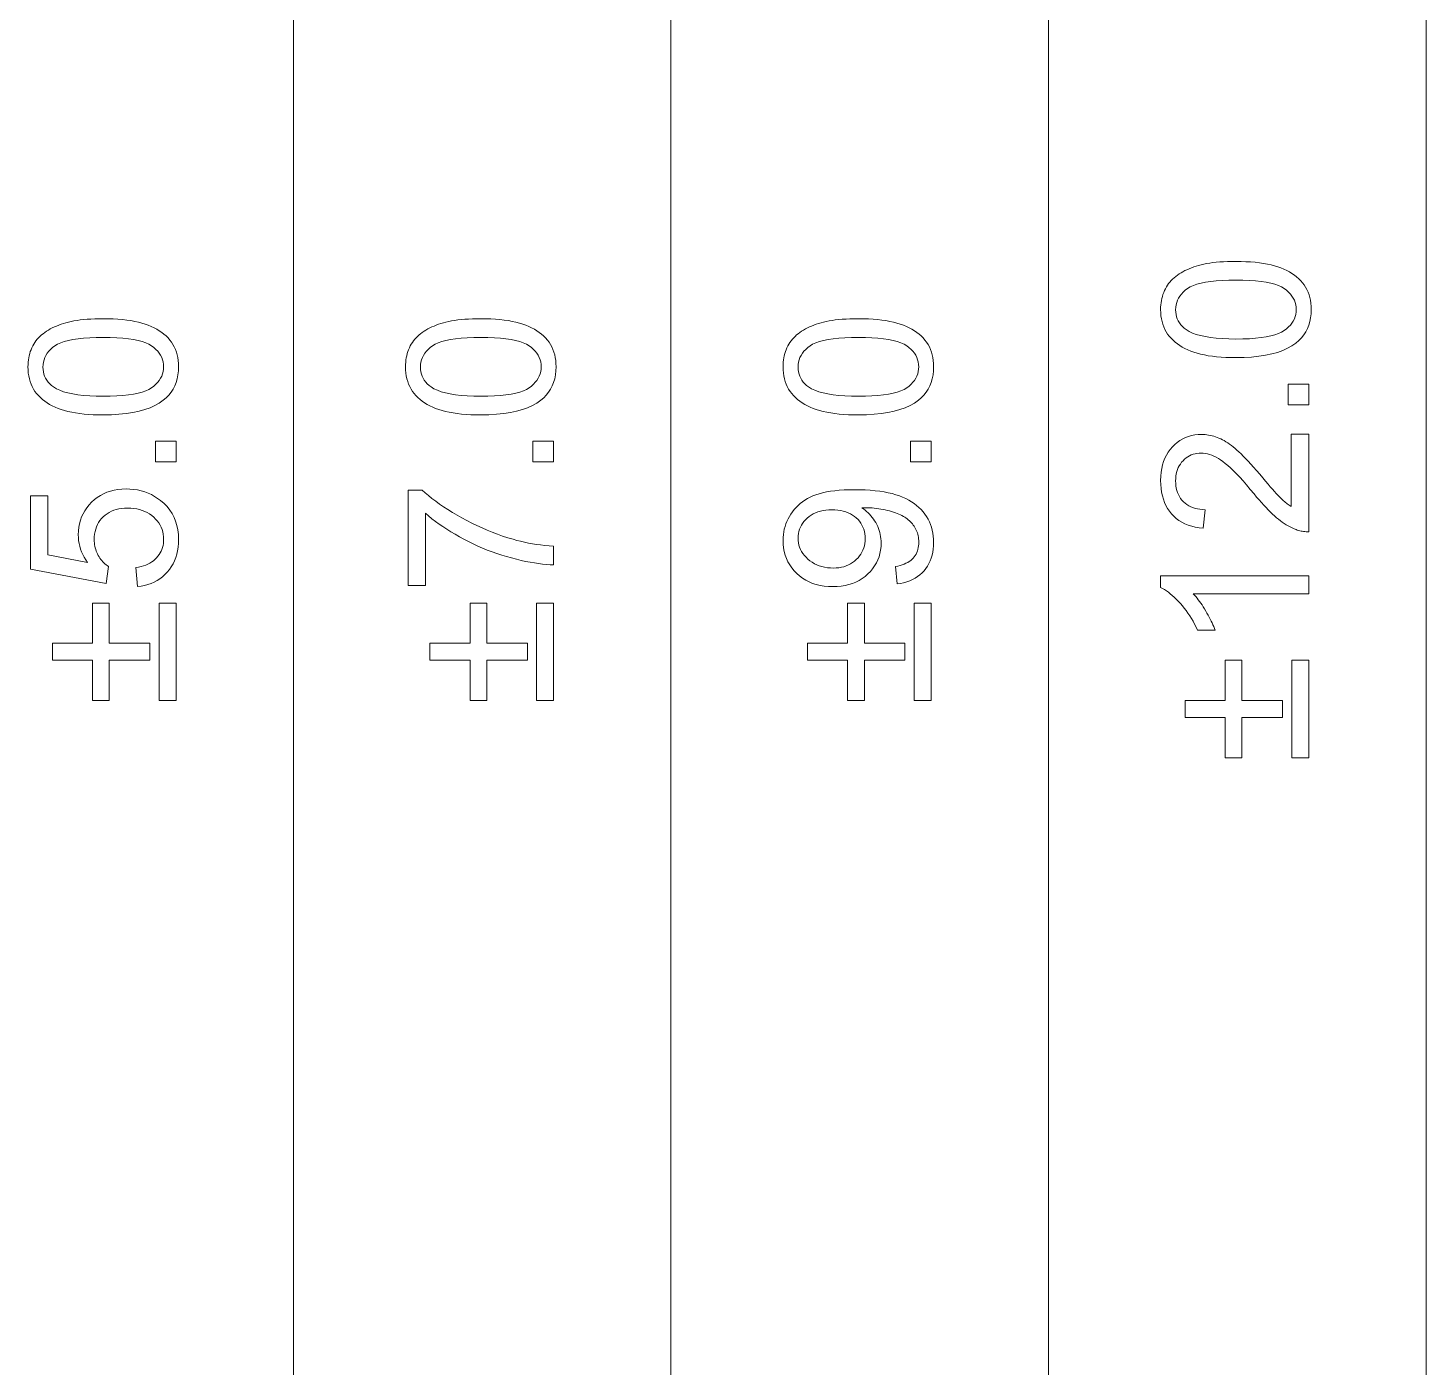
# Model space of a CAD drawing. Extents: x 23 to 417, y 3 to 294.
# Drawn here: x 203.36 to 212.84, y 25.65 to 34.73 of the extents above; entities that cross this region are included whole.
import ezdxf

# ---------------------------------------------------------------- set-up
doc = ezdxf.new("R2010")
doc.units = 0

msp = doc.modelspace()

# ---------------------------------------------------------------- linework, layer by layer
at = {"color": 7, "lineweight": 13}
for p, q in [((205.156, 10.22), (205.156, 50.22)), ((207.7167, 10.22), (207.7167, 50.22)), ((210.2774, 10.22), (210.2774, 50.22)), ((212.8382, 10.22), (212.8382, 50.22))]:
    msp.add_line(p, q, dxfattribs=at)
for points in [[(211.5489, 32.4939), (211.5141, 32.4942), (211.4807, 32.4953), (211.4487, 32.4971), (211.4181, 32.4997), (211.3889, 32.503), (211.361, 32.507), (211.3345, 32.5117), (211.3095, 32.5172), (211.2858, 32.5234), (211.2634, 32.5303), (211.2423, 32.538), (211.2222, 32.5464), (211.203, 32.5554), (211.1849, 32.5652), (211.1677, 32.5757), (211.1515, 32.5869), (211.1363, 32.5988), (211.1221, 32.6114), (211.1089, 32.6248), (211.0967, 32.6388), (211.0855, 32.6536), (211.0755, 32.6691), (211.0668, 32.6853), (211.0591, 32.7023), (211.0527, 32.7201), (211.0474, 32.7385), (211.0433, 32.7578), (211.0404, 32.7777), (211.0386, 32.7985), (211.038, 32.8199), (211.0383, 32.8358), (211.0393, 32.8513), (211.0409, 32.8664), (211.0432, 32.8811), (211.0461, 32.8955), (211.0497, 32.9094), (211.0539, 32.9229), (211.0587, 32.936), (211.0643, 32.9488), (211.0704, 32.9611), (211.0772, 32.973), (211.0845, 32.9845), (211.0924, 32.9956), (211.1009, 33.0063), (211.11, 33.0165), (211.1196, 33.0263), (211.1298, 33.0357), (211.1406, 33.0447), (211.1519, 33.0533), (211.1639, 33.0614), (211.1763, 33.0691), (211.1893, 33.0765), (211.2029, 33.0836), (211.2169, 33.0903), (211.2316, 33.0967), (211.2467, 33.1027), (211.2624, 33.1084), (211.2786, 33.1138), (211.2953, 33.1188), (211.3126, 33.1235), (211.3307, 33.1277), (211.3501, 33.1316), (211.3707, 33.1349), (211.3925, 33.1379), (211.4155, 33.1403), (211.4397, 33.1424), (211.4652, 33.1439), (211.4919, 33.1451), (211.5198, 33.1457), (211.5489, 33.146), (211.5834, 33.1456), (211.6166, 33.1445), (211.6484, 33.1427), (211.6788, 33.1402), (211.7079, 33.1369), (211.7357, 33.1329), (211.7621, 33.1283), (211.7871, 33.1228), (211.8107, 33.1167), (211.833, 33.1098), (211.8542, 33.1022), (211.8743, 33.0939), (211.8935, 33.0849), (211.9117, 33.0752), (211.9289, 33.0647), (211.9451, 33.0535), (211.9603, 33.0417), (211.9746, 33.029), (211.9879, 33.0157), (212.0002, 33.0017), (212.0114, 32.9869), (212.0214, 32.9714), (212.0302, 32.9551), (212.0379, 32.9381), (212.0444, 32.9203), (212.0497, 32.9017), (212.0538, 32.8824), (212.0568, 32.8623), (212.0586, 32.8415), (212.0592, 32.8199), (212.0581, 32.7916), (212.055, 32.7645), (212.0498, 32.7387), (212.0426, 32.7141), (212.0332, 32.6908), (212.0218, 32.6687), (212.0083, 32.6479), (211.9928, 32.6283), (211.9752, 32.6099), (211.9555, 32.5928), (211.9289, 32.574), (211.8993, 32.5572), (211.8665, 32.5423), (211.8305, 32.5295), (211.7914, 32.5186), (211.7492, 32.5097), (211.7038, 32.5028), (211.6553, 32.4978), (211.6037, 32.4948)], [(211.5489, 32.62), (211.5965, 32.6206), (211.6408, 32.6223), (211.6818, 32.6252), (211.7196, 32.6293), (211.754, 32.6345), (211.7851, 32.6408), (211.8129, 32.6483), (211.8375, 32.6569), (211.8587, 32.6667), (211.8767, 32.6777), (211.8922, 32.6895), (211.906, 32.7018), (211.9183, 32.7147), (211.9288, 32.7281), (211.9378, 32.7421), (211.9452, 32.7566), (211.9509, 32.7716), (211.9549, 32.7872), (211.9574, 32.8033), (211.9582, 32.8199), (211.9574, 32.8366), (211.9549, 32.8527), (211.9508, 32.8682), (211.9451, 32.8833), (211.9377, 32.8978), (211.9287, 32.9117), (211.9181, 32.9251), (211.9058, 32.938), (211.8919, 32.9503), (211.8763, 32.9621), (211.8583, 32.9731), (211.8371, 32.9829), (211.8125, 32.9915), (211.7847, 32.999), (211.7536, 33.0054), (211.7192, 33.0105), (211.6815, 33.0146), (211.6406, 33.0175), (211.5964, 33.0192), (211.5489, 33.0198), (211.5012, 33.0192), (211.4568, 33.0175), (211.4157, 33.0146), (211.3779, 33.0105), (211.3434, 33.0054), (211.3123, 32.999), (211.2844, 32.9915), (211.2599, 32.9829), (211.2387, 32.9731), (211.2208, 32.9621), (211.2054, 32.9503), (211.1916, 32.9379), (211.1794, 32.925), (211.1689, 32.9115), (211.1599, 32.8974), (211.1526, 32.8828), (211.1469, 32.8676), (211.1429, 32.8518), (211.1405, 32.8354), (211.1396, 32.8185), (211.1404, 32.802), (211.1425, 32.7861), (211.1461, 32.7709), (211.1511, 32.7563), (211.1575, 32.7425), (211.1654, 32.7293), (211.1747, 32.7168), (211.1855, 32.705), (211.1977, 32.6939), (211.2113, 32.6835), (211.2311, 32.6714), (211.254, 32.6606), (211.28, 32.6511), (211.3092, 32.6429), (211.3414, 32.6359), (211.3767, 32.6302), (211.4151, 32.6258), (211.4566, 32.6226), (211.5012, 32.6207)], [(203.8668, 32.1054), (203.832, 32.1057), (203.7986, 32.1068), (203.7666, 32.1087), (203.736, 32.1112), (203.7067, 32.1145), (203.6789, 32.1185), (203.6524, 32.1233), (203.6273, 32.1287), (203.6036, 32.1349), (203.5813, 32.1419), (203.5602, 32.1495), (203.5401, 32.1579), (203.5209, 32.167), (203.5027, 32.1767), (203.4856, 32.1872), (203.4694, 32.1984), (203.4542, 32.2103), (203.44, 32.223), (203.4268, 32.2363), (203.4145, 32.2503), (203.4034, 32.2651), (203.3934, 32.2806), (203.3846, 32.2969), (203.377, 32.3139), (203.3705, 32.3316), (203.3653, 32.3501), (203.3612, 32.3693), (203.3582, 32.3893), (203.3565, 32.41), (203.3559, 32.4314), (203.3562, 32.4473), (203.3572, 32.4628), (203.3588, 32.478), (203.3611, 32.4927), (203.364, 32.507), (203.3675, 32.5209), (203.3717, 32.5344), (203.3766, 32.5476), (203.3821, 32.5603), (203.3883, 32.5726), (203.3951, 32.5846), (203.4024, 32.5961), (203.4103, 32.6072), (203.4188, 32.6178), (203.4278, 32.6281), (203.4375, 32.6379), (203.4477, 32.6473), (203.4585, 32.6562), (203.4698, 32.6648), (203.4817, 32.6729), (203.4942, 32.6807), (203.5072, 32.6881), (203.5208, 32.6951), (203.5348, 32.7018), (203.5494, 32.7082), (203.5646, 32.7142), (203.5802, 32.7199), (203.5964, 32.7253), (203.6132, 32.7303), (203.6304, 32.735), (203.6486, 32.7393), (203.6679, 32.7431), (203.6885, 32.7465), (203.7103, 32.7494), (203.7334, 32.7519), (203.7576, 32.7539), (203.7831, 32.7555), (203.8098, 32.7566), (203.8377, 32.7573), (203.8668, 32.7575), (203.9013, 32.7571), (203.9345, 32.756), (203.9663, 32.7542), (203.9967, 32.7517), (204.0258, 32.7485), (204.0535, 32.7445), (204.0799, 32.7398), (204.1049, 32.7344), (204.1286, 32.7282), (204.1509, 32.7213), (204.172, 32.7138), (204.1922, 32.7054), (204.2113, 32.6964), (204.2295, 32.6867), (204.2467, 32.6762), (204.263, 32.6651), (204.2782, 32.6532), (204.2924, 32.6406), (204.3057, 32.6273), (204.318, 32.6132), (204.3292, 32.5984), (204.3393, 32.5829), (204.3481, 32.5666), (204.3558, 32.5496), (204.3623, 32.5318), (204.3676, 32.5132), (204.3717, 32.4939), (204.3747, 32.4739), (204.3764, 32.453), (204.377, 32.4314), (204.376, 32.4031), (204.3729, 32.3761), (204.3677, 32.3503), (204.3604, 32.3257), (204.3511, 32.3023), (204.3397, 32.2802), (204.3262, 32.2594), (204.3107, 32.2398), (204.293, 32.2214), (204.2733, 32.2043), (204.2468, 32.1855), (204.2171, 32.1687), (204.1843, 32.1538), (204.1484, 32.141), (204.1093, 32.1301), (204.0671, 32.1212), (204.0217, 32.1143), (203.9732, 32.1093), (203.9216, 32.1064)], [(206.4275, 32.1054), (206.3927, 32.1057), (206.3593, 32.1068), (206.3273, 32.1087), (206.2967, 32.1112), (206.2675, 32.1145), (206.2396, 32.1185), (206.2131, 32.1233), (206.188, 32.1287), (206.1644, 32.1349), (206.142, 32.1419), (206.1209, 32.1495), (206.1008, 32.1579), (206.0816, 32.167), (206.0635, 32.1767), (206.0463, 32.1872), (206.0301, 32.1984), (206.0149, 32.2103), (206.0007, 32.223), (205.9875, 32.2363), (205.9753, 32.2503), (205.9641, 32.2651), (205.9541, 32.2806), (205.9453, 32.2969), (205.9377, 32.3139), (205.9313, 32.3316), (205.926, 32.3501), (205.9219, 32.3693), (205.9189, 32.3893), (205.9172, 32.41), (205.9166, 32.4314), (205.9169, 32.4473), (205.9179, 32.4628), (205.9195, 32.478), (205.9218, 32.4927), (205.9247, 32.507), (205.9283, 32.5209), (205.9325, 32.5344), (205.9373, 32.5476), (205.9428, 32.5603), (205.949, 32.5726), (205.9558, 32.5846), (205.9631, 32.5961), (205.971, 32.6072), (205.9795, 32.6178), (205.9886, 32.6281), (205.9982, 32.6379), (206.0084, 32.6473), (206.0192, 32.6562), (206.0305, 32.6648), (206.0424, 32.6729), (206.0549, 32.6807), (206.0679, 32.6881), (206.0815, 32.6951), (206.0955, 32.7018), (206.1102, 32.7082), (206.1253, 32.7142), (206.1409, 32.7199), (206.1572, 32.7253), (206.1739, 32.7303), (206.1911, 32.735), (206.2093, 32.7393), (206.2287, 32.7431), (206.2492, 32.7465), (206.271, 32.7494), (206.2941, 32.7519), (206.3183, 32.7539), (206.3438, 32.7555), (206.3705, 32.7566), (206.3984, 32.7573), (206.4275, 32.7575), (206.462, 32.7571), (206.4952, 32.756), (206.527, 32.7542), (206.5574, 32.7517), (206.5865, 32.7485), (206.6143, 32.7445), (206.6406, 32.7398), (206.6656, 32.7344), (206.6893, 32.7282), (206.7116, 32.7213), (206.7327, 32.7138), (206.7529, 32.7054), (206.7721, 32.6964), (206.7903, 32.6867), (206.8074, 32.6762), (206.8237, 32.6651), (206.8389, 32.6532), (206.8532, 32.6406), (206.8664, 32.6273), (206.8787, 32.6132), (206.8899, 32.5984), (206.9, 32.5829), (206.9088, 32.5666), (206.9165, 32.5496), (206.923, 32.5318), (206.9283, 32.5132), (206.9324, 32.4939), (206.9354, 32.4739), (206.9371, 32.453), (206.9377, 32.4314), (206.9367, 32.4031), (206.9336, 32.3761), (206.9284, 32.3503), (206.9211, 32.3257), (206.9118, 32.3023), (206.9004, 32.2802), (206.8869, 32.2594), (206.8714, 32.2398), (206.8538, 32.2214), (206.8341, 32.2043), (206.8075, 32.1855), (206.7778, 32.1687), (206.745, 32.1538), (206.7091, 32.141), (206.67, 32.1301), (206.6278, 32.1212), (206.5824, 32.1143), (206.5339, 32.1093), (206.4823, 32.1064)], [(208.9882, 32.1054), (208.9534, 32.1057), (208.92, 32.1068), (208.888, 32.1087), (208.8574, 32.1112), (208.8282, 32.1145), (208.8003, 32.1185), (208.7738, 32.1233), (208.7487, 32.1287), (208.7251, 32.1349), (208.7027, 32.1419), (208.6816, 32.1495), (208.6615, 32.1579), (208.6423, 32.167), (208.6242, 32.1767), (208.607, 32.1872), (208.5908, 32.1984), (208.5756, 32.2103), (208.5614, 32.223), (208.5482, 32.2363), (208.5359, 32.2503), (208.5248, 32.2651), (208.5148, 32.2806), (208.506, 32.2969), (208.4984, 32.3139), (208.492, 32.3316), (208.4867, 32.3501), (208.4826, 32.3693), (208.4796, 32.3893), (208.4779, 32.41), (208.4773, 32.4314), (208.4776, 32.4473), (208.4786, 32.4628), (208.4802, 32.478), (208.4825, 32.4927), (208.4854, 32.507), (208.489, 32.5209), (208.4932, 32.5344), (208.498, 32.5476), (208.5035, 32.5603), (208.5097, 32.5726), (208.5165, 32.5846), (208.5238, 32.5961), (208.5317, 32.6072), (208.5402, 32.6178), (208.5493, 32.6281), (208.5589, 32.6379), (208.5691, 32.6473), (208.5799, 32.6562), (208.5912, 32.6648), (208.6031, 32.6729), (208.6156, 32.6807), (208.6286, 32.6881), (208.6422, 32.6951), (208.6562, 32.7018), (208.6709, 32.7082), (208.686, 32.7142), (208.7016, 32.7199), (208.7178, 32.7253), (208.7346, 32.7303), (208.7518, 32.735), (208.77, 32.7393), (208.7894, 32.7431), (208.8099, 32.7465), (208.8317, 32.7494), (208.8548, 32.7519), (208.879, 32.7539), (208.9045, 32.7555), (208.9312, 32.7566), (208.9591, 32.7573), (208.9882, 32.7575), (209.0227, 32.7571), (209.0559, 32.756), (209.0877, 32.7542), (209.1181, 32.7517), (209.1472, 32.7485), (209.175, 32.7445), (209.2013, 32.7398), (209.2263, 32.7344), (209.25, 32.7282), (209.2723, 32.7213), (209.2934, 32.7138), (209.3136, 32.7054), (209.3328, 32.6964), (209.351, 32.6867), (209.3681, 32.6762), (209.3844, 32.6651), (209.3996, 32.6532), (209.4139, 32.6406), (209.4271, 32.6273), (209.4394, 32.6132), (209.4506, 32.5984), (209.4607, 32.5829), (209.4695, 32.5666), (209.4772, 32.5496), (209.4837, 32.5318), (209.489, 32.5132), (209.4931, 32.4939), (209.4961, 32.4739), (209.4978, 32.453), (209.4984, 32.4314), (209.4974, 32.4031), (209.4943, 32.3761), (209.4891, 32.3503), (209.4818, 32.3257), (209.4725, 32.3023), (209.4611, 32.2802), (209.4476, 32.2594), (209.4321, 32.2398), (209.4145, 32.2214), (209.3948, 32.2043), (209.3682, 32.1855), (209.3385, 32.1687), (209.3057, 32.1538), (209.2698, 32.141), (209.2307, 32.1301), (209.1885, 32.1212), (209.1431, 32.1143), (209.0946, 32.1093), (209.043, 32.1064)], [(203.8668, 32.2316), (203.9144, 32.2321), (203.9587, 32.2339), (203.9997, 32.2368), (204.0374, 32.2408), (204.0719, 32.246), (204.103, 32.2523), (204.1308, 32.2598), (204.1554, 32.2685), (204.1766, 32.2783), (204.1945, 32.2892), (204.21, 32.301), (204.2239, 32.3133), (204.2361, 32.3262), (204.2467, 32.3396), (204.2557, 32.3536), (204.263, 32.3681), (204.2687, 32.3831), (204.2728, 32.3987), (204.2753, 32.4148), (204.2761, 32.4314), (204.2753, 32.4481), (204.2728, 32.4642), (204.2687, 32.4798), (204.263, 32.4948), (204.2556, 32.5093), (204.2466, 32.5232), (204.236, 32.5367), (204.2237, 32.5495), (204.2098, 32.5619), (204.1942, 32.5737), (204.1762, 32.5846), (204.1549, 32.5944), (204.1304, 32.6031), (204.1025, 32.6105), (204.0714, 32.6169), (204.037, 32.6221), (203.9994, 32.6261), (203.9585, 32.629), (203.9143, 32.6307), (203.8668, 32.6313), (203.8191, 32.6307), (203.7746, 32.629), (203.7336, 32.6261), (203.6958, 32.6221), (203.6613, 32.6169), (203.6301, 32.6105), (203.6023, 32.6031), (203.5778, 32.5944), (203.5566, 32.5846), (203.5387, 32.5737), (203.5233, 32.5618), (203.5095, 32.5495), (203.4973, 32.5365), (203.4867, 32.523), (203.4778, 32.5089), (203.4705, 32.4943), (203.4648, 32.4791), (203.4608, 32.4633), (203.4583, 32.447), (203.4575, 32.4301), (203.4582, 32.4135), (203.4604, 32.3976), (203.464, 32.3824), (203.469, 32.3679), (203.4754, 32.354), (203.4833, 32.3409), (203.4926, 32.3284), (203.5034, 32.3166), (203.5155, 32.3054), (203.5291, 32.295), (203.549, 32.283), (203.5719, 32.2722), (203.5979, 32.2627), (203.627, 32.2544), (203.6593, 32.2474), (203.6946, 32.2417), (203.733, 32.2373), (203.7745, 32.2341), (203.8191, 32.2322)], [(206.4275, 32.2316), (206.4751, 32.2321), (206.5194, 32.2339), (206.5604, 32.2368), (206.5981, 32.2408), (206.6326, 32.246), (206.6637, 32.2523), (206.6915, 32.2598), (206.7161, 32.2685), (206.7373, 32.2783), (206.7553, 32.2892), (206.7708, 32.301), (206.7846, 32.3133), (206.7968, 32.3262), (206.8074, 32.3396), (206.8164, 32.3536), (206.8237, 32.3681), (206.8295, 32.3831), (206.8335, 32.3987), (206.836, 32.4148), (206.8368, 32.4314), (206.836, 32.4481), (206.8335, 32.4642), (206.8294, 32.4798), (206.8237, 32.4948), (206.8163, 32.5093), (206.8073, 32.5232), (206.7967, 32.5367), (206.7844, 32.5495), (206.7705, 32.5619), (206.7549, 32.5737), (206.7369, 32.5846), (206.7156, 32.5944), (206.6911, 32.6031), (206.6633, 32.6105), (206.6321, 32.6169), (206.5978, 32.6221), (206.5601, 32.6261), (206.5192, 32.629), (206.475, 32.6307), (206.4275, 32.6313), (206.3798, 32.6307), (206.3354, 32.629), (206.2943, 32.6261), (206.2565, 32.6221), (206.222, 32.6169), (206.1909, 32.6105), (206.163, 32.6031), (206.1385, 32.5944), (206.1173, 32.5846), (206.0994, 32.5737), (206.084, 32.5618), (206.0702, 32.5495), (206.058, 32.5365), (206.0475, 32.523), (206.0385, 32.5089), (206.0312, 32.4943), (206.0255, 32.4791), (206.0215, 32.4633), (206.019, 32.447), (206.0182, 32.4301), (206.019, 32.4135), (206.0211, 32.3976), (206.0247, 32.3824), (206.0297, 32.3679), (206.0361, 32.354), (206.044, 32.3409), (206.0533, 32.3284), (206.0641, 32.3166), (206.0762, 32.3054), (206.0899, 32.295), (206.1097, 32.283), (206.1326, 32.2722), (206.1586, 32.2627), (206.1877, 32.2544), (206.22, 32.2474), (206.2553, 32.2417), (206.2937, 32.2373), (206.3352, 32.2341), (206.3798, 32.2322)], [(208.9882, 32.2316), (209.0358, 32.2321), (209.0801, 32.2339), (209.1211, 32.2368), (209.1588, 32.2408), (209.1933, 32.246), (209.2244, 32.2523), (209.2522, 32.2598), (209.2768, 32.2685), (209.298, 32.2783), (209.316, 32.2892), (209.3315, 32.301), (209.3453, 32.3133), (209.3575, 32.3262), (209.3681, 32.3396), (209.3771, 32.3536), (209.3844, 32.3681), (209.3902, 32.3831), (209.3942, 32.3987), (209.3967, 32.4148), (209.3975, 32.4314), (209.3967, 32.4481), (209.3942, 32.4642), (209.3901, 32.4798), (209.3844, 32.4948), (209.377, 32.5093), (209.368, 32.5232), (209.3574, 32.5367), (209.3451, 32.5495), (209.3312, 32.5619), (209.3156, 32.5737), (209.2976, 32.5846), (209.2763, 32.5944), (209.2518, 32.6031), (209.224, 32.6105), (209.1928, 32.6169), (209.1585, 32.6221), (209.1208, 32.6261), (209.0799, 32.629), (209.0357, 32.6307), (208.9882, 32.6313), (208.9405, 32.6307), (208.8961, 32.629), (208.855, 32.6261), (208.8172, 32.6221), (208.7827, 32.6169), (208.7516, 32.6105), (208.7237, 32.6031), (208.6992, 32.5944), (208.678, 32.5846), (208.6601, 32.5737), (208.6447, 32.5618), (208.6309, 32.5495), (208.6187, 32.5365), (208.6082, 32.523), (208.5992, 32.5089), (208.5919, 32.4943), (208.5862, 32.4791), (208.5822, 32.4633), (208.5797, 32.447), (208.5789, 32.4301), (208.5797, 32.4135), (208.5818, 32.3976), (208.5854, 32.3824), (208.5904, 32.3679), (208.5968, 32.354), (208.6047, 32.3409), (208.614, 32.3284), (208.6248, 32.3166), (208.6369, 32.3054), (208.6506, 32.295), (208.6704, 32.283), (208.6933, 32.2722), (208.7193, 32.2627), (208.7484, 32.2544), (208.7807, 32.2474), (208.816, 32.2417), (208.8544, 32.2373), (208.8959, 32.2341), (208.9405, 32.2322)], [(212.0421, 32.1746), (211.9023, 32.1746), (211.9023, 32.3144), (212.0421, 32.3144)], [(211.9241, 31.9741), (212.0421, 31.9741), (212.0421, 31.3131), (212.0333, 31.313), (212.0245, 31.3132), (212.0158, 31.3138), (212.0072, 31.3147), (211.9986, 31.316), (211.9901, 31.3176), (211.9817, 31.3195), (211.9733, 31.3218), (211.9651, 31.3244), (211.9568, 31.3274), (211.9433, 31.3328), (211.9299, 31.3387), (211.9165, 31.3453), (211.9031, 31.3525), (211.8898, 31.3602), (211.8765, 31.3686), (211.8633, 31.3776), (211.8501, 31.3872), (211.8369, 31.3974), (211.8238, 31.4082), (211.8105, 31.4199), (211.7968, 31.4325), (211.7827, 31.4461), (211.7682, 31.4606), (211.7532, 31.4762), (211.7379, 31.4928), (211.7221, 31.5103), (211.7059, 31.5288), (211.6894, 31.5484), (211.6724, 31.5689), (211.6462, 31.6004), (211.6211, 31.6299), (211.5972, 31.6572), (211.5743, 31.6824), (211.5526, 31.7055), (211.532, 31.7265), (211.5125, 31.7453), (211.494, 31.7621), (211.4768, 31.7767), (211.4606, 31.7892), (211.4451, 31.8001), (211.4297, 31.8098), (211.4145, 31.8184), (211.3995, 31.8259), (211.3846, 31.8322), (211.3699, 31.8373), (211.3554, 31.8414), (211.3411, 31.8442), (211.3269, 31.8459), (211.3129, 31.8465), (211.2985, 31.846), (211.2846, 31.8444), (211.2712, 31.8418), (211.2582, 31.8382), (211.2456, 31.8335), (211.2336, 31.8277), (211.2219, 31.8209), (211.2108, 31.8131), (211.2, 31.8042), (211.1898, 31.7943), (211.1803, 31.7836), (211.1717, 31.7722), (211.1642, 31.7602), (211.1577, 31.7475), (211.1522, 31.7342), (211.1477, 31.7203), (211.1441, 31.7057), (211.1416, 31.6905), (211.1402, 31.6747), (211.1396, 31.6582), (211.1402, 31.6409), (211.1418, 31.6242), (211.1444, 31.6082), (211.1482, 31.593), (211.1529, 31.5784), (211.1588, 31.5646), (211.1657, 31.5515), (211.1737, 31.5391), (211.1827, 31.5274), (211.1929, 31.5164), (211.2039, 31.5062), (211.2158, 31.4972), (211.2285, 31.4892), (211.242, 31.4822), (211.2563, 31.4763), (211.2714, 31.4714), (211.2874, 31.4676), (211.3042, 31.4648), (211.3218, 31.4631), (211.3402, 31.4625), (211.3272, 31.3363), (211.2997, 31.3396), (211.2734, 31.3443), (211.2486, 31.3505), (211.225, 31.3581), (211.2028, 31.3671), (211.182, 31.3776), (211.1625, 31.3895), (211.1443, 31.4029), (211.1275, 31.4176), (211.112, 31.4338), (211.098, 31.4513), (211.0854, 31.47), (211.0743, 31.4898), (211.0647, 31.5108), (211.0565, 31.5329), (211.0499, 31.5562), (211.0447, 31.5807), (211.041, 31.6063), (211.0387, 31.633), (211.038, 31.661), (211.0388, 31.6892), (211.0412, 31.7161), (211.0452, 31.7419), (211.0508, 31.7665), (211.058, 31.7899), (211.0667, 31.8121), (211.0771, 31.8331), (211.0891, 31.8528), (211.1026, 31.8714), (211.1178, 31.8888), (211.1342, 31.9047), (211.1513, 31.919), (211.1691, 31.9316), (211.1878, 31.9425), (211.2072, 31.9517), (211.2273, 31.9593), (211.2483, 31.9652), (211.27, 31.9693), (211.2924, 31.9719), (211.3156, 31.9727), (211.3276, 31.9725), (211.3396, 31.9717), (211.3515, 31.9705), (211.3633, 31.9688), (211.3752, 31.9666), (211.3869, 31.9639), (211.3987, 31.9607), (211.4104, 31.957), (211.422, 31.9528), (211.4336, 31.9481), (211.4453, 31.9429), (211.4571, 31.937), (211.469, 31.9305), (211.481, 31.9233), (211.4931, 31.9155), (211.5054, 31.907), (211.5178, 31.8979), (211.5303, 31.8881), (211.543, 31.8777), (211.5557, 31.8666), (211.569, 31.8545), (211.5833, 31.8408), (211.5985, 31.8257), (211.6147, 31.809), (211.6318, 31.7908), (211.6499, 31.7711), (211.6689, 31.75), (211.6889, 31.7273), (211.7098, 31.7031), (211.7317, 31.6773), (211.7497, 31.656), (211.7664, 31.6363), (211.782, 31.6182), (211.7964, 31.6016), (211.8096, 31.5866), (211.8216, 31.5732), (211.8324, 31.5614), (211.842, 31.5512), (211.8504, 31.5425), (211.8576, 31.5355), (211.8642, 31.5293), (211.8708, 31.5233), (211.8775, 31.5176), (211.8841, 31.5121), (211.8907, 31.5068), (211.8974, 31.5017), (211.9041, 31.4969), (211.9107, 31.4922), (211.9174, 31.4878), (211.9241, 31.4836)], [(204.36, 31.7861), (204.2201, 31.7861), (204.2201, 31.926), (204.36, 31.926)], [(206.9207, 31.7861), (206.7809, 31.7861), (206.7809, 31.926), (206.9207, 31.926)], [(209.4814, 31.7861), (209.3416, 31.7861), (209.3416, 31.926), (209.4814, 31.926)], [(204.098, 30.9403), (204.0871, 31.0692), (204.1055, 31.0725), (204.1229, 31.0765), (204.1394, 31.0812), (204.155, 31.0867), (204.1696, 31.093), (204.1833, 31.1), (204.196, 31.1078), (204.2078, 31.1164), (204.2187, 31.1257), (204.2287, 31.1357), (204.2377, 31.1464), (204.2457, 31.1575), (204.2528, 31.169), (204.259, 31.1809), (204.2642, 31.1933), (204.2685, 31.2061), (204.2718, 31.2193), (204.2742, 31.233), (204.2756, 31.2471), (204.2761, 31.2616), (204.2754, 31.279), (204.2734, 31.296), (204.2701, 31.3123), (204.2654, 31.3282), (204.2594, 31.3434), (204.252, 31.3582), (204.2433, 31.3724), (204.2333, 31.386), (204.2219, 31.3991), (204.2092, 31.4117), (204.1954, 31.4233), (204.1807, 31.4338), (204.1652, 31.443), (204.1488, 31.4509), (204.1315, 31.4577), (204.1133, 31.4632), (204.0942, 31.4675), (204.0743, 31.4706), (204.0535, 31.4724), (204.0319, 31.473), (204.0113, 31.4725), (203.9916, 31.4707), (203.9728, 31.4677), (203.9549, 31.4636), (203.9379, 31.4583), (203.9218, 31.4518), (203.9065, 31.4441), (203.8922, 31.4353), (203.8787, 31.4253), (203.8661, 31.414), (203.8546, 31.4019), (203.8443, 31.389), (203.8351, 31.3754), (203.8273, 31.361), (203.8206, 31.3459), (203.8151, 31.3301), (203.8109, 31.3136), (203.8078, 31.2963), (203.806, 31.2783), (203.8054, 31.2595), (203.8057, 31.2478), (203.8065, 31.2363), (203.8078, 31.225), (203.8097, 31.2139), (203.8121, 31.2031), (203.8151, 31.1925), (203.8186, 31.1821), (203.8226, 31.172), (203.8272, 31.1621), (203.8323, 31.1524), (203.8379, 31.1431), (203.8438, 31.1342), (203.85, 31.1256), (203.8565, 31.1175), (203.8633, 31.1098), (203.8705, 31.1025), (203.8779, 31.0956), (203.8857, 31.0891), (203.8938, 31.0831), (203.9023, 31.0774), (203.8873, 30.9621), (203.3736, 31.059), (203.3736, 31.5563), (203.4909, 31.5563), (203.4909, 31.1572), (203.7597, 31.1033), (203.7478, 31.1214), (203.7371, 31.1397), (203.7277, 31.1582), (203.7195, 31.1768), (203.7126, 31.1956), (203.707, 31.2146), (203.7026, 31.2337), (203.6994, 31.2531), (203.6976, 31.2726), (203.6969, 31.2923), (203.6978, 31.3181), (203.7006, 31.343), (203.7051, 31.3672), (203.7115, 31.3905), (203.7196, 31.413), (203.7296, 31.4347), (203.7414, 31.4556), (203.755, 31.4756), (203.7704, 31.4949), (203.7877, 31.5133), (203.8063, 31.5304), (203.826, 31.5457), (203.8468, 31.5592), (203.8685, 31.5709), (203.8913, 31.5808), (203.9152, 31.5889), (203.9401, 31.5952), (203.966, 31.5997), (203.993, 31.6024), (204.021, 31.6033), (204.0477, 31.6025), (204.0738, 31.6002), (204.0991, 31.5962), (204.1237, 31.5907), (204.1475, 31.5835), (204.1706, 31.5748), (204.1929, 31.5646), (204.2146, 31.5527), (204.2355, 31.5392), (204.2556, 31.5242), (204.2787, 31.5043), (204.2993, 31.4829), (204.3175, 31.4602), (204.3333, 31.436), (204.3467, 31.4105), (204.3576, 31.3835), (204.3661, 31.3551), (204.3722, 31.3254), (204.3758, 31.2942), (204.377, 31.2616), (204.3763, 31.2348), (204.374, 31.209), (204.3701, 31.1842), (204.3648, 31.1605), (204.3579, 31.1377), (204.3495, 31.1159), (204.3396, 31.0952), (204.3281, 31.0754), (204.3151, 31.0566), (204.3006, 31.0389), (204.2849, 31.0224), (204.2681, 31.0073), (204.2503, 30.9938), (204.2315, 30.9817), (204.2118, 30.9711), (204.191, 30.962), (204.1693, 30.9543), (204.1465, 30.9482), (204.1228, 30.9435)], [(206.0517, 30.9485), (205.9336, 30.9485), (205.9336, 31.5958), (206.0291, 31.5958), (206.0501, 31.5767), (206.0725, 31.5577), (206.0961, 31.5387), (206.1212, 31.5197), (206.1475, 31.5008), (206.1752, 31.4818), (206.2042, 31.463), (206.2345, 31.4441), (206.2662, 31.4253), (206.2993, 31.4065), (206.3331, 31.3882), (206.367, 31.3707), (206.4012, 31.3541), (206.4356, 31.3383), (206.4701, 31.3234), (206.5049, 31.3093), (206.5398, 31.2961), (206.575, 31.2838), (206.6103, 31.2722), (206.6458, 31.2616), (206.6711, 31.2545), (206.6969, 31.2479), (206.7232, 31.2419), (206.75, 31.2364), (206.7773, 31.2314), (206.805, 31.227), (206.8332, 31.2231), (206.8619, 31.2197), (206.8911, 31.2168), (206.9207, 31.2145), (206.9207, 31.0883), (206.8966, 31.0892), (206.8715, 31.0908), (206.8455, 31.0934), (206.8184, 31.0967), (206.7904, 31.1009), (206.7614, 31.106), (206.7314, 31.1119), (206.7004, 31.1187), (206.6685, 31.1263), (206.6356, 31.1347), (206.6022, 31.144), (206.5692, 31.154), (206.5364, 31.1648), (206.5038, 31.1763), (206.4714, 31.1887), (206.4393, 31.2018), (206.4074, 31.2157), (206.3758, 31.2303), (206.3444, 31.2457), (206.3132, 31.2619), (206.2827, 31.2786), (206.2531, 31.2955), (206.2245, 31.3126), (206.1969, 31.3299), (206.1703, 31.3474), (206.1446, 31.3652), (206.1199, 31.3831), (206.0962, 31.4013), (206.0734, 31.4197), (206.0517, 31.4383)], [(209.2501, 30.9587), (209.2392, 31.0767), (209.2554, 31.08), (209.2707, 31.0838), (209.285, 31.0882), (209.2985, 31.0931), (209.311, 31.0986), (209.3226, 31.1046), (209.3333, 31.1111), (209.3431, 31.1182), (209.352, 31.1258), (209.36, 31.134), (209.3671, 31.1427), (209.3735, 31.1519), (209.3791, 31.1616), (209.384, 31.1717), (209.3881, 31.1823), (209.3915, 31.1934), (209.3941, 31.2049), (209.396, 31.217), (209.3971, 31.2295), (209.3975, 31.2425), (209.3972, 31.2537), (209.3964, 31.2646), (209.3952, 31.2752), (209.3933, 31.2855), (209.391, 31.2956), (209.3882, 31.3054), (209.3848, 31.3149), (209.3809, 31.3241), (209.3765, 31.3331), (209.3716, 31.3417), (209.3662, 31.3501), (209.3605, 31.3582), (209.3544, 31.3659), (209.348, 31.3734), (209.3413, 31.3805), (209.3342, 31.3874), (209.3268, 31.3939), (209.319, 31.4001), (209.3108, 31.406), (209.3023, 31.4117), (209.2934, 31.417), (209.2838, 31.4222), (209.2736, 31.4272), (209.2628, 31.4321), (209.2514, 31.4367), (209.2394, 31.4412), (209.2268, 31.4455), (209.2136, 31.4496), (209.1998, 31.4536), (209.1853, 31.4574), (209.1706, 31.4609), (209.1558, 31.464), (209.1409, 31.4667), (209.126, 31.4691), (209.111, 31.4712), (209.0959, 31.4728), (209.0809, 31.4741), (209.0657, 31.475), (209.0505, 31.4756), (209.0353, 31.4758), (209.0336, 31.4758), (209.0317, 31.4757), (209.0296, 31.4757), (209.0274, 31.4757), (209.025, 31.4756), (209.0225, 31.4755), (209.0198, 31.4754), (209.0169, 31.4753), (209.0139, 31.4752), (209.0107, 31.4751), (209.0222, 31.4675), (209.0333, 31.4593), (209.0439, 31.4506), (209.0541, 31.4413), (209.0638, 31.4315), (209.0731, 31.4212), (209.082, 31.4103), (209.0904, 31.3989), (209.0984, 31.387), (209.1059, 31.3745), (209.1128, 31.3616), (209.119, 31.3485), (209.1245, 31.3353), (209.1292, 31.3218), (209.1332, 31.3081), (209.1365, 31.2941), (209.1391, 31.28), (209.1409, 31.2657), (209.142, 31.2511), (209.1424, 31.2363), (209.1415, 31.2119), (209.1388, 31.1882), (209.1343, 31.1653), (209.128, 31.1431), (209.1199, 31.1217), (209.11, 31.1011), (209.0983, 31.0813), (209.0847, 31.0622), (209.0694, 31.0438), (209.0523, 31.0263), (209.0337, 31.0099), (209.014, 30.9953), (208.9931, 30.9824), (208.9711, 30.9712), (208.948, 30.9618), (208.9236, 30.9541), (208.8982, 30.948), (208.8716, 30.9437), (208.8438, 30.9412), (208.8149, 30.9403), (208.7851, 30.9412), (208.7565, 30.9439), (208.729, 30.9484), (208.7027, 30.9547), (208.6777, 30.9627), (208.6538, 30.9726), (208.6311, 30.9843), (208.6095, 30.9977), (208.5892, 31.013), (208.5701, 31.03), (208.5524, 31.0484), (208.5367, 31.0677), (208.5228, 31.0879), (208.5107, 31.109), (208.5005, 31.131), (208.4921, 31.154), (208.4856, 31.1778), (208.481, 31.2026), (208.4782, 31.2282), (208.4773, 31.2548), (208.4778, 31.2741), (208.4794, 31.2931), (208.482, 31.3118), (208.4857, 31.3301), (208.4904, 31.3481), (208.4962, 31.3658), (208.503, 31.3831), (208.5109, 31.4001), (208.5198, 31.4168), (208.5298, 31.4331), (208.5408, 31.4489), (208.5526, 31.4639), (208.5654, 31.4781), (208.579, 31.4916), (208.5935, 31.5043), (208.6089, 31.5161), (208.6252, 31.5273), (208.6424, 31.5376), (208.6606, 31.5471), (208.6795, 31.5559), (208.6999, 31.5639), (208.7219, 31.571), (208.7457, 31.5773), (208.7712, 31.5828), (208.7985, 31.5874), (208.8275, 31.5912), (208.8582, 31.5941), (208.8907, 31.5962), (208.925, 31.5975), (208.9609, 31.5979), (208.9985, 31.5975), (209.0345, 31.5962), (209.0689, 31.5941), (209.1018, 31.5912), (209.1331, 31.5875), (209.1628, 31.5829), (209.191, 31.5775), (209.2176, 31.5712), (209.2427, 31.5642), (209.2662, 31.5563), (209.2883, 31.5475), (209.3094, 31.538), (209.3294, 31.5276), (209.3484, 31.5165), (209.3662, 31.5045), (209.3829, 31.4917), (209.3986, 31.4781), (209.4132, 31.4637), (209.4267, 31.4485), (209.4391, 31.4325), (209.4504, 31.4157), (209.4604, 31.3984), (209.4694, 31.3806), (209.4771, 31.3622), (209.4836, 31.3432), (209.4889, 31.3236), (209.4931, 31.3035), (209.4961, 31.2828), (209.4978, 31.2616), (209.4984, 31.2398), (209.4978, 31.2167), (209.4958, 31.1945), (209.4926, 31.1732), (209.488, 31.1528), (209.4821, 31.1332), (209.475, 31.1144), (209.4665, 31.0966), (209.4567, 31.0795), (209.4457, 31.0634), (209.4333, 31.0481), (209.4197, 31.0338), (209.4051, 31.0207), (209.3895, 31.0088), (209.3727, 30.9981), (209.3549, 30.9886), (209.3361, 30.9802), (209.3162, 30.9731), (209.2952, 30.9671), (209.2732, 30.9623)], [(208.8088, 31.4614), (208.7881, 31.4609), (208.7683, 31.4592), (208.7493, 31.4564), (208.7312, 31.4524), (208.714, 31.4474), (208.6976, 31.4412), (208.6822, 31.4339), (208.6676, 31.4254), (208.6539, 31.4159), (208.641, 31.4052), (208.6292, 31.3937), (208.6187, 31.3818), (208.6093, 31.3694), (208.6013, 31.3565), (208.5945, 31.3432), (208.5889, 31.3294), (208.5845, 31.3152), (208.5814, 31.3005), (208.5795, 31.2854), (208.5789, 31.2698), (208.5796, 31.2536), (208.5816, 31.2379), (208.5849, 31.2226), (208.5896, 31.2077), (208.5956, 31.1932), (208.603, 31.1792), (208.6117, 31.1655), (208.6217, 31.1523), (208.6331, 31.1396), (208.6458, 31.1272), (208.6595, 31.1157), (208.6741, 31.1054), (208.6895, 31.0962), (208.7056, 31.0884), (208.7225, 31.0817), (208.7402, 31.0762), (208.7588, 31.072), (208.7781, 31.0689), (208.7982, 31.0671), (208.819, 31.0665), (208.8378, 31.0671), (208.8558, 31.0688), (208.8731, 31.0717), (208.8897, 31.0757), (208.9056, 31.0809), (208.9207, 31.0872), (208.9352, 31.0947), (208.9489, 31.1034), (208.9619, 31.1132), (208.9742, 31.1241), (208.9856, 31.1359), (208.9957, 31.1483), (209.0047, 31.1611), (209.0124, 31.1746), (209.019, 31.1885), (209.0244, 31.203), (209.0285, 31.218), (209.0315, 31.2336), (209.0333, 31.2497), (209.0339, 31.2664), (209.0333, 31.2831), (209.0315, 31.2993), (209.0285, 31.3148), (209.0244, 31.3297), (209.019, 31.344), (209.0124, 31.3578), (209.0047, 31.3709), (208.9957, 31.3834), (208.9856, 31.3953), (208.9742, 31.4065), (208.9618, 31.417), (208.9485, 31.4263), (208.9343, 31.4345), (208.9191, 31.4417), (208.903, 31.4477), (208.886, 31.4527), (208.8681, 31.4565), (208.8493, 31.4593), (208.8295, 31.4609)], [(212.0421, 31.0143), (212.0421, 30.8915), (211.2597, 30.8915), (211.2682, 30.8824), (211.2766, 30.8727), (211.2851, 30.8624), (211.2935, 30.8516), (211.302, 30.8403), (211.3105, 30.8284), (211.3189, 30.8159), (211.3274, 30.8029), (211.3358, 30.7893), (211.3443, 30.7752), (211.3525, 30.761), (211.3604, 30.747), (211.3678, 30.7334), (211.3747, 30.72), (211.3813, 30.7069), (211.3874, 30.6942), (211.3931, 30.6817), (211.3984, 30.6695), (211.4033, 30.6576), (211.4077, 30.646), (211.289, 30.646), (211.2791, 30.6663), (211.2688, 30.6861), (211.2581, 30.7054), (211.247, 30.7242), (211.2355, 30.7425), (211.2235, 30.7602), (211.2112, 30.7775), (211.1984, 30.7942), (211.1853, 30.8104), (211.1717, 30.826), (211.158, 30.841), (211.1443, 30.8551), (211.1307, 30.8682), (211.1172, 30.8805), (211.1038, 30.8919), (211.0905, 30.9023), (211.0773, 30.9119), (211.0641, 30.9206), (211.051, 30.9283), (211.038, 30.9352), (211.038, 31.0143)], [(204.1826, 30.441), (203.9077, 30.441), (203.9077, 30.1688), (203.7938, 30.1688), (203.7938, 30.441), (203.5216, 30.441), (203.5216, 30.5569), (203.7938, 30.5569), (203.7938, 30.8291), (203.9077, 30.8291), (203.9077, 30.5569), (204.1826, 30.5569)], [(204.36, 30.8291), (204.36, 30.1688), (204.2454, 30.1688), (204.2454, 30.8291)], [(206.7433, 30.441), (206.4684, 30.441), (206.4684, 30.1688), (206.3545, 30.1688), (206.3545, 30.441), (206.0824, 30.441), (206.0824, 30.5569), (206.3545, 30.5569), (206.3545, 30.8291), (206.4684, 30.8291), (206.4684, 30.5569), (206.7433, 30.5569)], [(206.9207, 30.8291), (206.9207, 30.1688), (206.8061, 30.1688), (206.8061, 30.8291)], [(209.304, 30.441), (209.0291, 30.441), (209.0291, 30.1688), (208.9152, 30.1688), (208.9152, 30.441), (208.6431, 30.441), (208.6431, 30.5569), (208.9152, 30.5569), (208.9152, 30.8291), (209.0291, 30.8291), (209.0291, 30.5569), (209.304, 30.5569)], [(209.4814, 30.8291), (209.4814, 30.1688), (209.3668, 30.1688), (209.3668, 30.8291)], [(211.8647, 30.0525), (211.5898, 30.0525), (211.5898, 29.7803), (211.4759, 29.7803), (211.4759, 30.0525), (211.2038, 30.0525), (211.2038, 30.1685), (211.4759, 30.1685), (211.4759, 30.4406), (211.5898, 30.4406), (211.5898, 30.1685), (211.8647, 30.1685)], [(212.0421, 30.4406), (212.0421, 29.7803), (211.9275, 29.7803), (211.9275, 30.4406)]]:
    msp.add_lwpolyline(points, close=True, dxfattribs=at)

doc.saveas('drawing.dxf')
